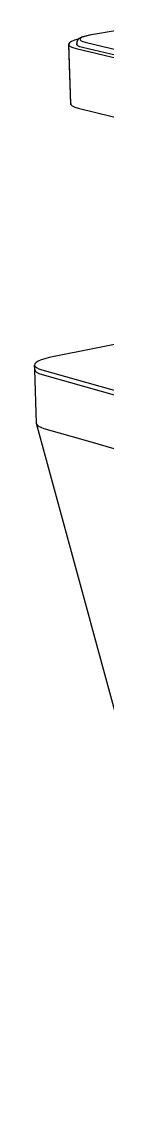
# Model space of a CAD drawing. Header units: millimetres. Extents: x 1422 to 6060, y -58 to 3182.
# Drawn here: x 1855 to 1897, y 755 to 1386 of the extents above; entities that cross this region are included whole.
import ezdxf

# ---------------------------------------------------------------- set-up
doc = ezdxf.new("R2010")
doc.units = ezdxf.units.MM
doc.header["$MEASUREMENT"] = 0
doc.layers.add('Domyślny', color=7, linetype='Continuous', true_color=0x000000)
doc.layers.add('Utwórz2D linie widoczne', color=7, linetype='Continuous', true_color=0x000000)

msp = doc.modelspace()

# ---------------------------------------------------------------- linework, layer by layer
at = {"layer": 'Domyślny'}
for p, q in [((1881.58, 1376.58), (1880.76, 1376.06)), ((1881.72, 1376.31), (1881.37, 1375.8)), ((1881.88, 1376.73), (1881.58, 1376.58)), ((1882.5, 1376.81), (1881.72, 1376.31)), ((1883.71, 1377.29), (1882.5, 1376.81)), ((1885.29, 1377.73), (1883.71, 1377.29)), ((1879.9, 1375.06), (1879.56, 1373.96)), ((1879.56, 1373.96), (1879.61, 1372.41)), ((1880.31, 1375.65), (1879.9, 1375.06)), ((1880.76, 1376.06), (1880.31, 1375.65)), ((1881.37, 1375.8), (1881.47, 1375.29)), ((1881.47, 1375.29), (1882.01, 1374.8)), ((1882.01, 1374.8), (1882.99, 1374.35)), ((1882.99, 1374.35), (1884.42, 1373.93)), ((1884.42, 1373.93), (2080.43, 1327.22))]:
    msp.add_line(p, q, dxfattribs=at)
at = {"layer": 'Utwórz2D linie widoczne'}
for p, q in [((1886.96, 1378.13), (1931.31, 1385.78)), ((1881.88, 1376.73), (1883.1, 1377.21)), ((1883.1, 1377.21), (1883.14, 1377.23)), ((1883.14, 1377.23), (1883.18, 1377.24)), ((1883.18, 1377.24), (1883.22, 1377.25)), ((1883.22, 1377.25), (1883.27, 1377.26)), ((1883.26, 1377.26), (1884.86, 1377.71)), ((1883.27, 1377.26), (1883.31, 1377.27)), ((1883.31, 1377.27), (1883.35, 1377.28)), ((1883.35, 1377.28), (1883.4, 1377.29)), ((1883.4, 1377.29), (1883.44, 1377.29)), ((1883.44, 1377.29), (1883.48, 1377.3)), ((1883.48, 1377.3), (1883.53, 1377.3)), ((1883.53, 1377.3), (1883.57, 1377.3)), ((1883.57, 1377.3), (1883.62, 1377.3)), ((1883.62, 1377.3), (1883.66, 1377.3)), ((1883.66, 1377.3), (1883.71, 1377.29)), ((1884.86, 1377.71), (1884.9, 1377.72)), ((1884.9, 1377.72), (1884.93, 1377.72)), ((1884.93, 1377.72), (1884.96, 1377.73)), ((1884.95, 1377.73), (1886.94, 1378.13)), ((1884.96, 1377.73), (1884.99, 1377.73)), ((1884.99, 1377.73), (1885.02, 1377.74)), ((1885.02, 1377.74), (1885.06, 1377.74)), ((1885.06, 1377.74), (1885.09, 1377.74)), ((1885.09, 1377.74), (1885.12, 1377.74)), ((1885.12, 1377.74), (1885.16, 1377.74)), ((1885.16, 1377.74), (1885.19, 1377.74)), ((1885.19, 1377.74), (1885.22, 1377.74)), ((1885.22, 1377.74), (1885.25, 1377.73)), ((1885.25, 1377.73), (1885.29, 1377.73)), ((1886.94, 1378.13), (1886.97, 1378.13)), ((1886.97, 1378.13), (1887, 1378.14)), ((1887, 1378.14), (1887.02, 1378.14)), ((1887.02, 1378.14), (1887.05, 1378.14)), ((1887.05, 1378.14), (1887.07, 1378.14)), ((1887.07, 1378.14), (1887.1, 1378.14)), ((1887.1, 1378.14), (1887.12, 1378.14)), ((1887.12, 1378.14), (1887.15, 1378.14)), ((1887.15, 1378.14), (1887.18, 1378.14)), ((1887.18, 1378.14), (1887.2, 1378.14)), ((1887.2, 1378.14), (1887.23, 1378.13)), ((1887.23, 1378.13), (1887.25, 1378.13)), ((1875.38, 1373.66), (1874.86, 1372.92)), ((1874.86, 1372.92), (1874.99, 1372.19)), ((1876.04, 1338.53), (1874.86, 1372.92)), ((1874.99, 1372.19), (1875.77, 1371.48)), ((1876.18, 1337.78), (1874.99, 1372.19)), ((1876.52, 1374.39), (1875.38, 1373.66)), ((1875.77, 1371.48), (1877.17, 1370.83)), ((1878.27, 1375.08), (1876.52, 1374.39)), ((1877.17, 1370.83), (1879.15, 1370.25)), ((1880.31, 1375.65), (1878.27, 1375.08)), ((1879.15, 1370.25), (2075.18, 1323.31)), ((1879.5, 1372.98), (1879.59, 1373.12)), ((1879.61, 1372.41), (1879.5, 1372.98)), ((1880.22, 1371.86), (1879.61, 1372.41)), ((1881.32, 1371.34), (1880.22, 1371.86)), ((1882.87, 1370.89), (1881.32, 1371.34)), ((2078.94, 1324.01), (1882.87, 1370.89)), ((1876.04, 1338.53), (1876.18, 1337.78)), ((1876.18, 1337.78), (1876.95, 1337.05)), ((1876.95, 1337.05), (1878.35, 1336.37)), ((1878.35, 1336.37), (1880.33, 1335.77)), ((1880.33, 1335.77), (2076.02, 1287.39)), ((2085.09, 1236.08), (1863.59, 1191.17)), ((1855.31, 1187.68), (1855.1, 1186.9)), ((1855.1, 1186.9), (1855.41, 1186.13)), ((1855.2, 1184.22), (1855.1, 1186.9)), ((1856.05, 1188.46), (1855.31, 1187.68)), ((1857.28, 1189.22), (1856.05, 1188.46)), ((1858.97, 1189.93), (1857.28, 1189.22)), ((1861.09, 1190.59), (1858.97, 1189.93)), ((1863.59, 1191.17), (1861.09, 1190.59)), ((1855.2, 1184.22), (1855.51, 1183.46)), ((1856.31, 1153.06), (1855.2, 1184.22)), ((1855.41, 1186.13), (1856.24, 1185.4)), ((1855.51, 1183.46), (1856.33, 1182.72)), ((1856.24, 1185.4), (1857.56, 1184.72)), ((1856.33, 1182.72), (1857.66, 1182.04)), ((1857.56, 1184.72), (1859.35, 1184.11)), ((1857.66, 1182.04), (1859.45, 1181.43)), ((1859.35, 1184.11), (2053.3, 1129.16)), ((1859.45, 1181.43), (2053.37, 1126.36)), ((1968.86, 737.91), (1856.31, 1153.06)), ((1856.31, 1153.06), (1856.62, 1152.27)), ((1856.62, 1152.27), (1857.45, 1151.52)), ((1857.45, 1151.52), (1858.77, 1150.83)), ((1858.77, 1150.83), (1860.56, 1150.2)), ((1860.56, 1150.2), (1885.68, 1142.89)), ((1885.68, 1142.89), (2027.09, 1101.73))]:
    msp.add_line(p, q, dxfattribs=at)

doc.saveas('drawing.dxf')
